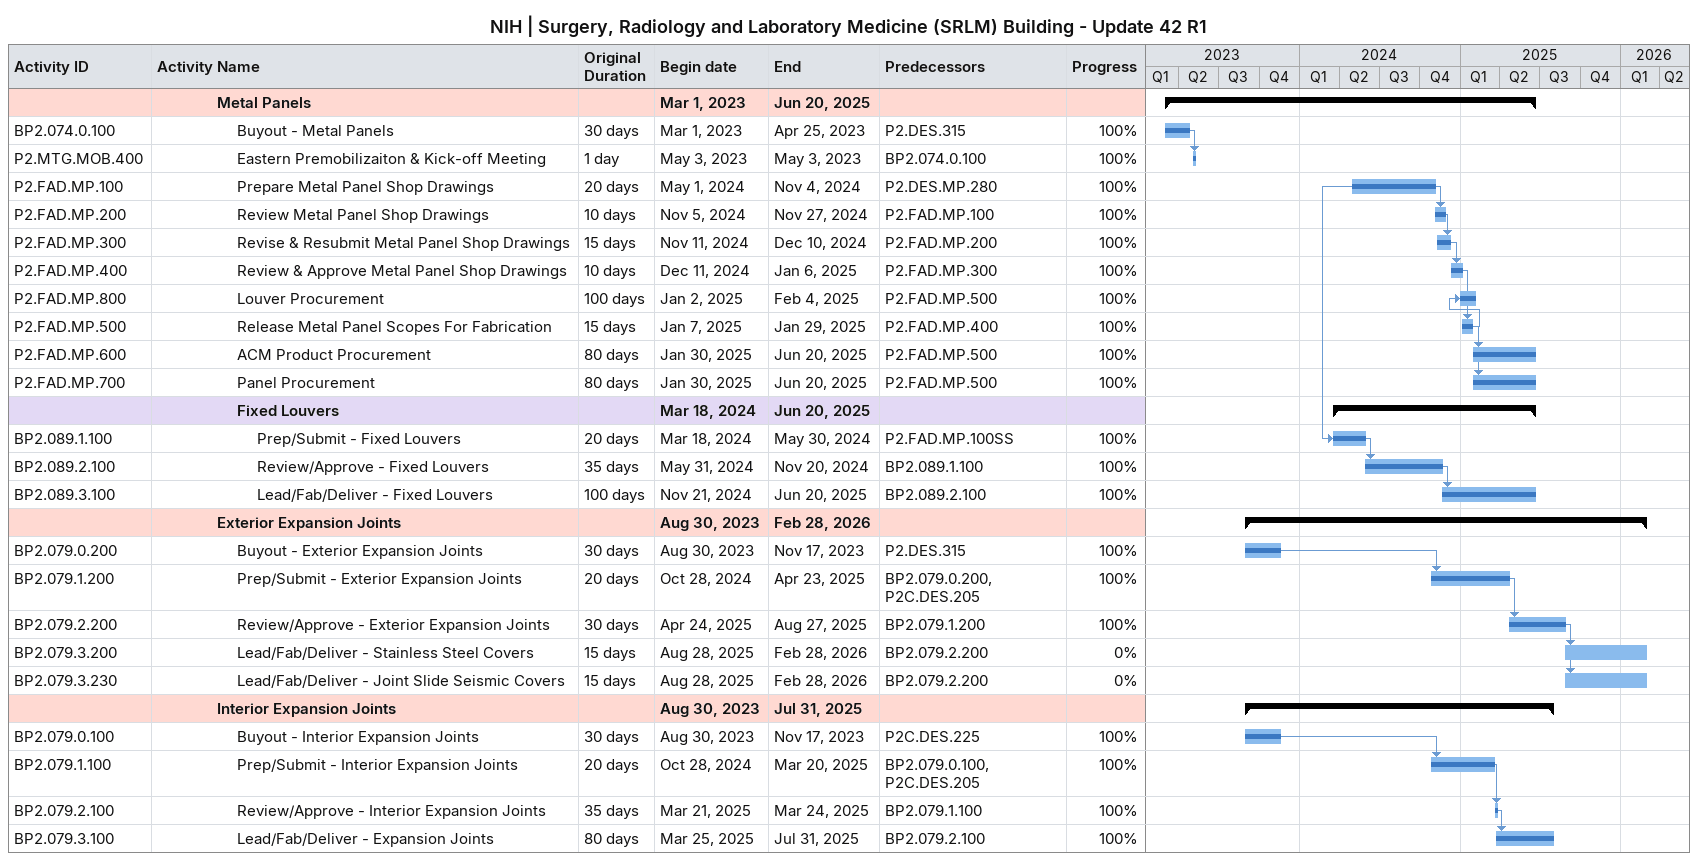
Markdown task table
NIH | Surgery, Radiology and Laboratory Medicine (SRLM) Building - Update 42 R1

| ID | Level | Task | Original duration | Start | Finish | Predecessors | % complete |
|---|---|---|---|---|---|---|---|
|  | 4 | **Metal Panels** |  | 2023-03-01 | 2025-06-20 |  |  |
| BP2.074.0.100 | 5 | Buyout - Metal Panels | 30d | 2023-03-01 | 2023-04-25 | P2.DES.315 | 100 |
| P2.MTG.MOB.400 | 5 | Eastern Premobilizaiton & Kick-off Meeting | 1d | 2023-05-03 | 2023-05-03 | BP2.074.0.100 | 100 |
| P2.FAD.MP.100 | 5 | Prepare Metal Panel Shop Drawings | 20d | 2024-05-01 | 2024-11-04 | P2.DES.MP.280 | 100 |
| P2.FAD.MP.200 | 5 | Review Metal Panel Shop Drawings | 10d | 2024-11-05 | 2024-11-27 | P2.FAD.MP.100 | 100 |
| P2.FAD.MP.300 | 5 | Revise & Resubmit Metal Panel Shop Drawings | 15d | 2024-11-11 | 2024-12-10 | P2.FAD.MP.200 | 100 |
| P2.FAD.MP.400 | 5 | Review & Approve Metal Panel Shop Drawings | 10d | 2024-12-11 | 2025-01-06 | P2.FAD.MP.300 | 100 |
| P2.FAD.MP.800 | 5 | Louver Procurement | 100d | 2025-01-02 | 2025-02-04 | P2.FAD.MP.500 | 100 |
| P2.FAD.MP.500 | 5 | Release Metal Panel Scopes For Fabrication | 15d | 2025-01-07 | 2025-01-29 | P2.FAD.MP.400 | 100 |
| P2.FAD.MP.600 | 5 | ACM Product Procurement | 80d | 2025-01-30 | 2025-06-20 | P2.FAD.MP.500 | 100 |
| P2.FAD.MP.700 | 5 | Panel Procurement | 80d | 2025-01-30 | 2025-06-20 | P2.FAD.MP.500 | 100 |
|  | 5 | **Fixed Louvers** |  | 2024-03-18 | 2025-06-20 |  |  |
| BP2.089.1.100 | 6 | Prep/Submit - Fixed Louvers | 20d | 2024-03-18 | 2024-05-30 | P2.FAD.MP.100SS | 100 |
| BP2.089.2.100 | 6 | Review/Approve - Fixed Louvers | 35d | 2024-05-31 | 2024-11-20 | BP2.089.1.100 | 100 |
| BP2.089.3.100 | 6 | Lead/Fab/Deliver - Fixed Louvers | 100d | 2024-11-21 | 2025-06-20 | BP2.089.2.100 | 100 |
|  | 4 | **Exterior Expansion Joints** |  | 2023-08-30 | 2026-02-28 |  |  |
| BP2.079.0.200 | 5 | Buyout - Exterior Expansion Joints | 30d | 2023-08-30 | 2023-11-17 | P2.DES.315 | 100 |
| BP2.079.1.200 | 5 | Prep/Submit - Exterior Expansion Joints | 20d | 2024-10-28 | 2025-04-23 | BP2.079.0.200, P2C.DES.205 | 100 |
| BP2.079.2.200 | 5 | Review/Approve - Exterior Expansion Joints | 30d | 2025-04-24 | 2025-08-27 | BP2.079.1.200 | 100 |
| BP2.079.3.200 | 5 | Lead/Fab/Deliver - Stainless Steel Covers | 15d | 2025-08-28 | 2026-02-28 | BP2.079.2.200 | 0 |
| BP2.079.3.230 | 5 | Lead/Fab/Deliver - Joint Slide Seismic Covers | 15d | 2025-08-28 | 2026-02-28 | BP2.079.2.200 | 0 |
|  | 4 | **Interior Expansion Joints** |  | 2023-08-30 | 2025-07-31 |  |  |
| BP2.079.0.100 | 5 | Buyout - Interior Expansion Joints | 30d | 2023-08-30 | 2023-11-17 | P2C.DES.225 | 100 |
| BP2.079.1.100 | 5 | Prep/Submit - Interior Expansion Joints | 20d | 2024-10-28 | 2025-03-20 | BP2.079.0.100, P2C.DES.205 | 100 |
| BP2.079.2.100 | 5 | Review/Approve - Interior Expansion Joints | 35d | 2025-03-21 | 2025-03-24 | BP2.079.1.100 | 100 |
| BP2.079.3.100 | 5 | Lead/Fab/Deliver - Expansion Joints | 80d | 2025-03-25 | 2025-07-31 | BP2.079.2.100 | 100 |
